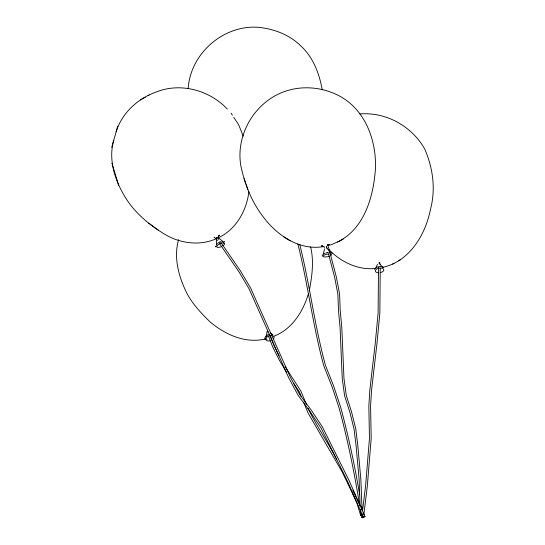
<?xml version="1.0" encoding="UTF-8"?>
<svg xmlns="http://www.w3.org/2000/svg" width="545" height="545" viewBox="0 0 545 545"><rect width="100%" height="100%" fill="white"/><g stroke="black" fill="none" stroke-linecap="round" stroke-linejoin="round"><path stroke-width="0.82" d="M216.726 239.391L216.474 245.175A3.965 1.506 -25 0 1 216.603 244.705M361.805 517.198L362.187 513.969M362.561 510.74L365.634 485.486L369.449 438.48L368.842 406.127L369.81 390.254L375.219 343.507L378.114 313.123L378.496 267.459M363.822 514.93L367.364 485.622L371.186 438.514L370.58 406.127L371.54 390.356L376.956 343.629L379.851 313.205L380.233 268.276M379.3 263.024L379.919 262.418L378.979 262.826M178.535 239.732C173.351 258.323 178.964 277.739 187.494 294.457C193.346 304.948 201.711 313.777 210.288 322.081C225.276 334.569 245.23 343.759 265.061 339.01M188.168 88.706C190.225 53.928 222.912 25.05 257.676 27.25C274.135 28.756 290.226 34.948 301.889 46.959C313.607 58.254 319.377 74.072 322.252 89.802M248.908 191.67C246.606 210.527 236.367 228.989 218.879 237.552M309.24 290.901C311.999 276.485 314.152 261.416 310.596 246.926M326.571 246.769L326.802 248.023L330.311 252.424L331.244 252.648M266.021 336.531L266.989 332.654M323.294 253.929L324.691 248.806M216.849 238.451C199.688 246.483 178.998 243.383 163.316 233.389C149.63 224.887 136.884 214.43 127.687 201.064C115.976 183.59 107.726 161.136 113.728 140.303M116.146 131.829C121.923 113.06 137.735 98.55 156.081 92.044C180.395 82.2 209.6 90.163 227.292 109.061M308.565 293.299C303.306 311.263 292.27 329.017 274.149 336.149M111.759 147.293L117.754 126.12M374.504 269.434L375.021 268.549M375.859 268.222L377.419 264.264M217.36 240.502L215.915 238.424L217.285 237.395L216.903 237.927M322.313 254.713L322.279 256.13M327.974 245.134L327.674 245.4L329.303 244.276L327.647 245.066M375.11 268.433C377.317 266.376 381.057 265.756 383.646 267.438M383.169 267.234C409.86 261.144 425.638 234.302 430.53 209.13C435.837 189.067 432.968 168.133 424.821 149.241C412.02 126.236 386.112 111.759 359.795 113.973M218.347 235.992L219.397 235.127L218.136 237.491M267.057 335.229L264.897 337.634L265.013 339.528M340.85 240.291C365.402 226.012 373.672 194.994 375.464 168.46C376.438 140.276 365.307 109.763 339.269 95.906C323.362 87.486 303.919 85.313 286.711 90.838C255.639 100.471 235.059 134.329 240.951 166.348C244.814 184.36 251.742 202.004 263.092 216.658C277.003 235.426 299.682 251.102 324.05 246.476M216.549 238.206L215.922 238.478M328.144 245.604L331.987 244.439L339.821 240.87M337.634 242.109L343.629 238.71M140.549 99.858L145.263 97.221M218.048 242.9L220.132 241.851M398.736 260.701L400.752 259.57M392.611 264.127L393.981 263.364M148.056 95.593L149.146 95.014M267.111 335.195L269.373 334.289M215.023 237.504L214.022 237.702L214.614 237.64M327.095 252.519L328.24 252.369M361.035 514.133L362.193 514.119M375.444 268.453C357.874 270.375 340.639 261.873 328.737 249.358M321.707 246.047L322.299 246.108M271.798 334.126L272.943 334.412M322.238 246.095L324.711 247.355M224.104 241.401L224.724 241.803M365.014 516.531L363.44 517.246L365.014 516.531L348.814 479.927L322.477 427.055L311.399 410.337L299.607 394.41L290.335 377.167L250.564 287.944L240.509 271.008L221.113 242.797M283.591 236.673L286.861 238.724M287.235 238.983L290.247 240.87M148.69 223.164L158.431 230.263M222.98 241.49L218.164 237.593M331.694 252.928L332.103 253.609M270.381 333.015L272.2 334.589M379.783 263.957L382.651 267.452M354.107 492.987L358.794 503.28M303.572 402.087L308.061 413.008L342.171 471.909L352.772 494.036M217.291 237.45L218.722 239.418M219.267 243.199L239.085 271.996L249.031 288.768L288.789 377.951L298.176 395.411L310.03 411.414L321.012 427.989L347.247 480.656L363.44 517.246M293.51 383.19L299.403 391.944L301.331 396.624M231.094 113.217L232.429 115.254M233.757 117.291L238.635 124.764L243.247 136.134M215.766 246.517L215.936 246.871M285.13 366.621L300.929 391.126L306.385 404.404M286.547 372.399L279.449 360.422L272.657 346.852L268.447 335.952M336.708 459.496C327.763 442.084 316.475 425.918 307.986 408.307M279.095 355.858L274.224 346.13L270.027 335.27M352.758 490.091L354.209 493.13M352.663 493.899L357.173 503.832L360.592 515.168M244.058 178.61L245.836 183.597M246.149 184.598L247.893 189.524M215.677 246.217L215.827 246.708M111.929 163.275L118.599 185.15M327.668 244.569L329.732 251.926M330.42 254.379L336.36 277.037L339.576 293.878L340.223 310.704L341.804 327.395L343.97 378.537L346.279 395.336L351.539 411.863L355.749 428.772L357.82 445.606L360.879 479.695L362.064 510.031M326.469 246.66L326.925 248.295M328.526 254.004L334.671 277.385L337.852 294.034L338.493 310.786L340.073 327.484L342.24 378.666L344.583 395.684L349.876 412.299L354.039 429.051L356.096 445.756L359.148 479.77L360.116 505.964M299.73 244.371C309.764 284.429 314.547 325.59 325.474 365.436L333.629 386.03L340.693 407.299C348.412 436.143 354.809 465.362 359.632 494.833M297.863 243.888C307.959 284.286 312.823 325.774 323.832 365.954L332.075 386.8L339.031 407.735C347.758 440.019 354.448 472.815 359.748 505.821M361.621 506.516L362.336 510.692M360.293 509.275L360.511 513.417M379.116 263.664A0.872 0.416 -1.1 0 1 380.035 263.8A0.872 0.416 -1.1 0 1 380.097 264.257M362.214 515.188A0.865 0.661 -15.8 0 1 360.844 515.556A0.865 0.661 -15.8 0 1 361.056 514.439A0.865 0.661 -15.8 0 1 362.282 514.834M267.316 332.239A0.865 0.443 -20.7 0 1 266.982 331.741A0.865 0.443 -20.7 0 1 267.963 331.217M378.598 272.772A4.312 2.323 -9 0 1 375.995 269.502A4.312 2.323 -9 0 1 382.999 268.596A4.312 2.323 -9 0 1 380.812 272.486M329.296 256.245A4.312 1.301 -11.4 0 1 323.09 256.409A4.312 1.301 -11.4 0 1 328.131 254.004A4.312 1.301 -11.4 0 1 330.89 255.482M330.713 253.65A3.965 1.192 -11.4 0 1 330.304 254.018M323.253 254.317A3.965 1.192 -11.4 0 1 325.133 253.255M326.08 252.969A3.965 1.192 -11.4 0 1 327.089 252.751M329.023 252.58A3.965 1.192 -11.4 0 1 329.814 252.635M271.887 335.584A4.312 2.5 -17.6 0 1 273.679 338.69M270.163 340.802A4.312 2.5 -17.6 0 1 265.803 338.901A4.312 2.5 -17.6 0 1 270.858 335.563M266.995 339.331A3.965 2.296 -17.6 0 1 266.348 338.99M221.72 246.435A4.312 1.642 -25 0 1 216.828 246.279A4.312 1.642 -25 0 1 223.041 242.75A4.312 1.642 -25 0 1 222.68 245.89M223.627 242.859A3.965 1.506 -25 0 1 223.259 243.397M216.978 244.167A3.965 1.506 -25 0 1 217.564 243.601M220.153 242.13A3.965 1.506 -25 0 1 221.093 241.823M221.972 241.653A3.965 1.506 -25 0 1 223.293 241.748M322.756 246.224L321.707 245.965L322.756 246.224M362.064 517.552A0.872 0.47 7.4 0 0 363.508 517.471A0.872 0.47 7.4 0 0 362.445 516.796A0.872 0.47 7.4 0 0 362.064 517.552"/></g></svg>
